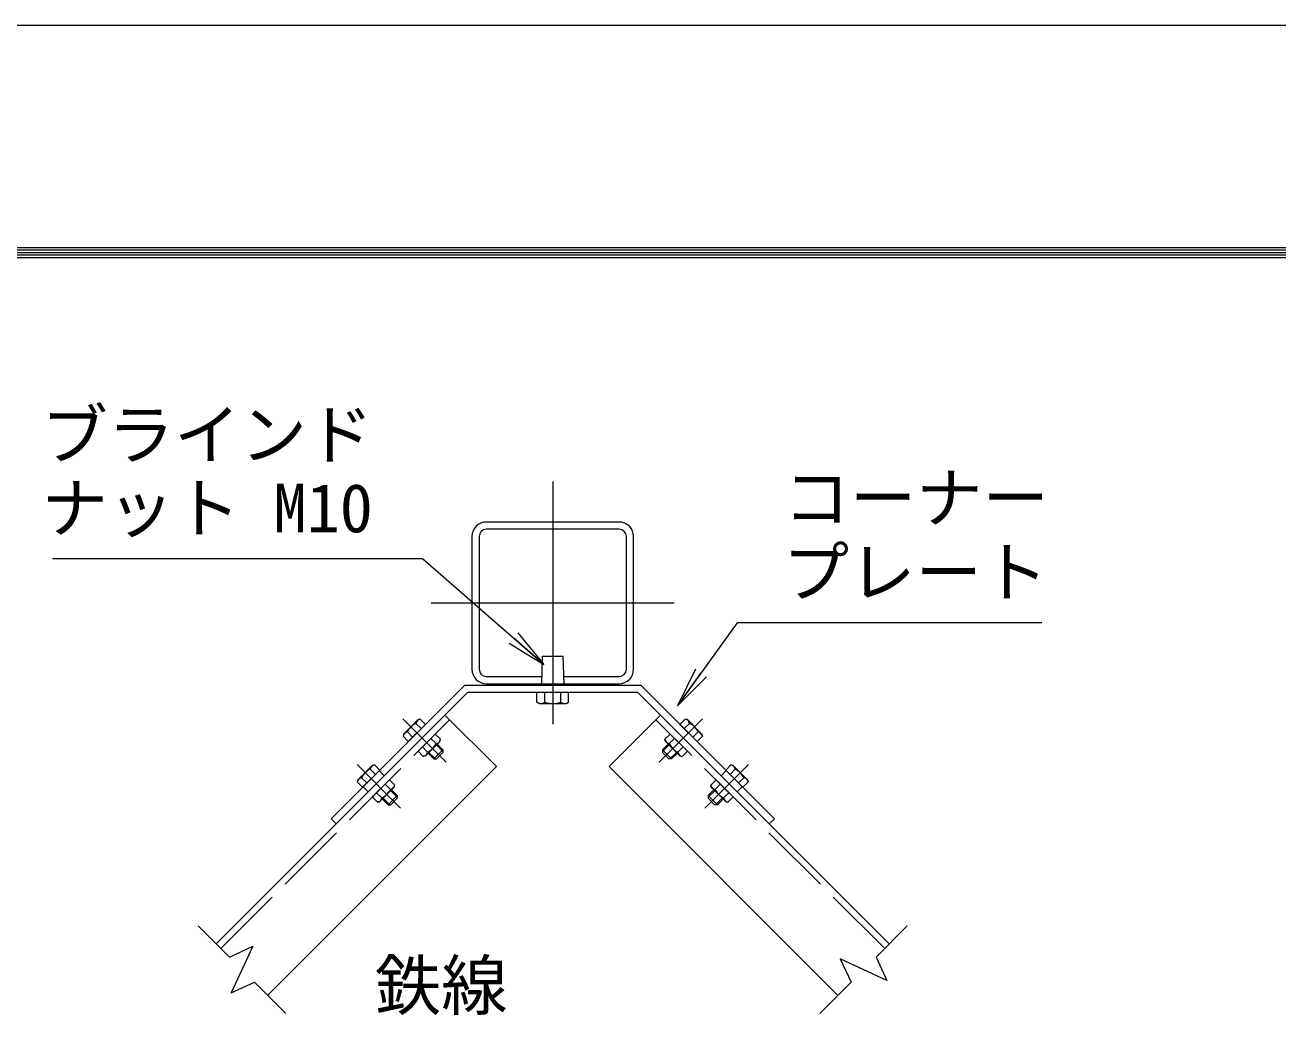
# Model space of a CAD drawing. Units: millimetres at full size; details may follow other scales. Extents: x -10500 to 10500, y -7425 to 7425.
# Drawn here: x 2269 to 5368, y 4947 to 7425 of the extents above; entities that cross this region are included whole.
import ezdxf
from ezdxf.enums import TextEntityAlignment as Align

# ---------------------------------------------------------------- set-up
doc = ezdxf.new("R2010")
doc.units = ezdxf.units.MM
doc.header["$LTSCALE"] = 30
doc.linetypes.add('DASHED', pattern=[7.5, 6, -1.5])
doc.linetypes.add('USER1', pattern=[50.8, 31.75, -6.35, 6.35, -6.35])
for name, color, linetype, lineweight in [('0-0_D-STR1', 1, 'Continuous', 18), ('0-1_0', 7, 'Continuous', 18), ('0-2_D-BMK', 2, 'USER1', 13), ('0-3_D-STR3', 3, 'Continuous', 13), ('0-7_D-STR-DIM', 7, 'Continuous', 13), ('0-9_D-STR-TXT', 7, 'Continuous', 13), ('0-C_D-TTL', 7, 'Continuous', 18)]:
    doc.layers.add(name, color=color, linetype=linetype, lineweight=lineweight)
doc.styles.add('ＭＳ ゴシック', font='')
doc.styles.get('ＭＳ ゴシック').set_extended_font_data('MS Gothic')

# ---------------------------------------------------------------- blocks, each defined once
blk = doc.blocks.new('_Open')
at = {"layer": '0-1_0'}
blk.add_line((-30, 5), (0, 0), dxfattribs=at)
blk.add_lwpolyline([(-30, -5), (0, 0), (-30, 0)], dxfattribs=at)

msp = doc.modelspace()

# ---------------------------------------------------------------- linework, layer by layer
at = {"layer": '0-0_D-STR1'}
for p, q in [((3738.2, 6195.76), (3410.2, 6195.76)), ((3738.2, 6177.76), (3410.2, 6177.76)), ((3374.2, 6159.76), (3374.2, 5831.76)), ((3392.2, 6159.76), (3392.2, 5831.76)), ((3756.2, 5831.76), (3756.2, 6159.76)), ((3774.2, 5831.76), (3774.2, 6159.76)), ((3410.2, 5813.76), (3546.64, 5813.76)), ((3410.2, 5795.76), (3738.2, 5795.76)), ((3601.77, 5813.76), (3738.2, 5813.76)), ((2741.95, 5152.3), (3307.64, 5717.99)), ((3307.64, 5717.99), (3434.91, 5590.71)), ((3840.77, 5717.99), (3713.49, 5590.71)), ((4406.46, 5152.3), (3840.77, 5717.99)), ((2869.23, 5025.03), (3434.91, 5590.71)), ((4279.18, 5025.03), (3713.49, 5590.71))]:
    msp.add_line(p, q, dxfattribs=at)
at = {"layer": '0-0_D-STR1', "linetype": 'DASHED'}
for p, q in [((2753.26, 5140.99), (3318.95, 5706.68)), ((4395.14, 5140.99), (3829.46, 5706.68))]:
    msp.add_line(p, q, dxfattribs=at)
at = {"layer": '0-0_D-STR1'}
for centre, radius, start, end in [((3410.2, 6159.76), 36, 90, 180), ((3410.2, 6159.76), 18, 90, 180), ((3738.2, 6159.76), 36, 0, 90), ((3738.2, 6159.76), 18, 0, 90), ((3410.2, 5831.76), 36, 180, 270), ((3410.2, 5831.76), 18, 180, 270), ((3738.2, 5831.76), 18, 270, 0), ((3738.2, 5831.76), 36, 270, 0)]:
    msp.add_arc(centre, radius, start, end, dxfattribs=at)
at = {"layer": '0-2_D-BMK'}
for p, q in [((3574.2, 6296.08), (3574.2, 5695.43)), ((3273.88, 5995.76), (3874.53, 5995.76)), ((3203.47, 5709.02), (3310.95, 5601.54)), ((3944.94, 5709.02), (3837.46, 5601.54)), ((3090.33, 5595.88), (3197.82, 5488.4)), ((4058.07, 5595.88), (3950.59, 5488.4))]:
    msp.add_line(p, q, dxfattribs=at)
at = {"layer": '0-3_D-STR3'}
for p, q in [((3548.2, 5863.76), (3546.2, 5795.76)), ((3548.2, 5863.76), (3600.2, 5863.76)), ((3356.75, 5792.56), (3026.21, 5462.02)), ((3364.2, 5774.56), (3038.93, 5449.29)), ((3356.75, 5792.56), (3791.66, 5792.56)), ((3534.94, 5750.17), (3534.94, 5774.56)), ((3534.94, 5774.56), (3613.46, 5774.56)), ((3546.2, 5792.56), (3602.2, 5792.56)), ((3554.57, 5750.17), (3554.57, 5774.56)), ((3593.83, 5750.17), (3593.83, 5774.56)), ((3613.46, 5750.17), (3613.46, 5774.56)), ((3541.2, 5746.56), (3534.94, 5750.17)), ((3541.2, 5746.56), (3607.2, 5746.56)), ((3607.2, 5746.56), (3613.46, 5750.17)), ((3241.17, 5706.96), (3205.53, 5671.32)), ((3241.17, 5706.96), (3246.55, 5708.4)), ((3259.57, 5695.38), (3246.55, 5708.4)), ((3888.84, 5695.38), (3901.86, 5708.4)), ((3907.24, 5706.96), (3901.86, 5708.4)), ((3907.24, 5706.96), (3942.88, 5671.32)), ((3205.53, 5671.32), (3204.09, 5665.94)), ((3227.72, 5663.54), (3214.7, 5676.56)), ((3259.57, 5695.38), (3217.11, 5652.92)), ((3248.95, 5684.76), (3235.93, 5697.79)), ((3283.61, 5671.34), (3241.15, 5628.88)), ((3283.61, 5671.34), (3296.63, 5658.31)), ((3864.8, 5671.34), (3851.78, 5658.31)), ((3864.8, 5671.34), (3907.26, 5628.88)), ((3888.84, 5695.38), (3931.3, 5652.92)), ((3899.45, 5684.76), (3912.48, 5697.79)), ((3920.68, 5663.54), (3933.71, 5676.56)), ((3942.88, 5671.32), (3944.32, 5665.94)), ((3217.11, 5652.92), (3204.09, 5665.94)), ((3251.77, 5639.49), (3264.79, 5626.47)), ((3295.19, 5652.94), (3259.55, 5617.3)), ((3272.99, 5660.72), (3286.02, 5647.7)), ((3286.56, 5644.31), (3302.83, 5628.05)), ((3288.68, 5646.43), (3302.83, 5632.29)), ((3295.19, 5652.94), (3296.63, 5658.31)), ((3859.72, 5646.43), (3845.58, 5632.29)), ((3861.84, 5644.31), (3845.58, 5628.05)), ((3853.22, 5652.94), (3851.78, 5658.31)), ((3853.22, 5652.94), (3888.86, 5617.3)), ((3875.41, 5660.72), (3862.39, 5647.7)), ((3896.64, 5639.49), (3883.62, 5626.47)), ((3931.3, 5652.92), (3944.32, 5665.94)), ((3241.15, 5628.88), (3254.17, 5615.86)), ((3259.55, 5617.3), (3254.17, 5615.86)), ((3266.06, 5623.8), (3280.2, 5609.66)), ((3268.18, 5625.92), (3284.44, 5609.66)), ((3302.83, 5632.29), (3280.2, 5609.66)), ((3280.2, 5609.66), (3286.99, 5609.66)), ((3302.83, 5625.5), (3286.99, 5609.66)), ((3302.83, 5632.29), (3302.83, 5625.5)), ((3845.58, 5632.29), (3845.58, 5625.5)), ((3845.58, 5632.29), (3868.21, 5609.66)), ((3845.58, 5625.5), (3861.42, 5609.66)), ((3868.21, 5609.66), (3861.42, 5609.66)), ((3880.23, 5625.92), (3863.97, 5609.66)), ((3882.35, 5623.8), (3868.21, 5609.66)), ((3888.86, 5617.3), (3894.23, 5615.86)), ((3907.26, 5628.88), (3894.23, 5615.86)), ((3128.03, 5593.82), (3092.39, 5558.18)), ((3146.43, 5582.24), (3103.97, 5539.78)), ((3135.82, 5571.63), (3122.79, 5584.65)), ((3128.03, 5593.82), (3133.41, 5595.26)), ((3146.43, 5582.24), (3133.41, 5595.26)), ((3145, 5580.81), (3157.73, 5568.08)), ((4003.41, 5580.81), (3990.68, 5568.08)), ((4001.98, 5582.24), (4015, 5595.26)), ((4001.98, 5582.24), (4044.43, 5539.78)), ((4012.59, 5571.63), (4025.61, 5584.65)), ((4020.38, 5593.82), (4015, 5595.26)), ((4020.38, 5593.82), (4056.02, 5558.18)), ((3092.39, 5558.18), (3090.95, 5552.81)), ((3103.97, 5539.78), (3090.95, 5552.81)), ((3114.59, 5550.4), (3101.57, 5563.42)), ((3170.47, 5558.2), (3128.01, 5515.74)), ((3159.86, 5547.59), (3172.88, 5534.56)), ((3170.47, 5558.2), (3183.49, 5545.18)), ((3977.94, 5558.2), (3964.91, 5545.18)), ((3988.55, 5547.59), (3975.53, 5534.56)), ((3977.94, 5558.2), (4020.39, 5515.74)), ((4033.82, 5550.4), (4046.84, 5563.42)), ((4044.43, 5539.78), (4057.46, 5552.81)), ((4056.02, 5558.18), (4057.46, 5552.81)), ((3105.4, 5541.21), (3118.13, 5528.49)), ((3128.01, 5515.74), (3141.04, 5502.72)), ((3138.63, 5526.36), (3151.65, 5513.33)), ((3182.05, 5539.8), (3146.41, 5504.16)), ((3189.69, 5519.15), (3167.06, 5496.52)), ((3173.43, 5531.17), (3189.69, 5514.91)), ((3175.55, 5533.29), (3189.69, 5519.15)), ((3182.05, 5539.8), (3183.49, 5545.18)), ((3189.69, 5519.15), (3189.69, 5512.36)), ((3972.86, 5533.29), (3958.72, 5519.15)), ((3974.98, 5531.17), (3958.72, 5514.91)), ((3958.72, 5519.15), (3958.72, 5512.36)), ((3958.72, 5519.15), (3981.35, 5496.52)), ((3966.35, 5539.8), (3964.91, 5545.18)), ((3966.35, 5539.8), (4001.99, 5504.16)), ((4009.78, 5526.36), (3996.76, 5513.33)), ((4020.39, 5515.74), (4007.37, 5502.72)), ((4043, 5541.21), (4030.28, 5528.49)), ((3146.41, 5504.16), (3141.04, 5502.72)), ((3152.92, 5510.67), (3167.06, 5496.52)), ((3155.04, 5512.79), (3171.3, 5496.52)), ((3167.06, 5496.52), (3173.85, 5496.52)), ((3189.69, 5512.36), (3173.85, 5496.52)), ((3958.72, 5512.36), (3974.56, 5496.52)), ((3981.35, 5496.52), (3974.56, 5496.52)), ((3993.37, 5512.79), (3977.1, 5496.52)), ((3995.49, 5510.67), (3981.35, 5496.52)), ((4001.99, 5504.16), (4007.37, 5502.72)), ((3026.21, 5462.02), (3038.93, 5449.29))]:
    msp.add_line(p, q, dxfattribs=at)
for points in [[(3546.2, 5795.76), (3602.2, 5795.76), (3600.2, 5863.76)], [(3364.2, 5774.56), (3784.2, 5774.56), (4109.47, 5449.29)], [(3791.66, 5792.56), (4122.2, 5462.02), (4109.47, 5449.29)]]:
    msp.add_lwpolyline(points, dxfattribs=at)
for centre, radius, start, end in [((3546.2, 5794.16), 1.6, 90, 270), ((3602.2, 5794.16), 1.6, 270, 90), ((3544.76, 5764.52), 17.38, 235.61575, 304.38425), ((3574.2, 5812.1), 64.96, 252.41205, 287.58795), ((3603.65, 5764.52), 17.38, 235.61575, 304.38425), ((3248.99, 5695.34), 13.29, 100.61585, 169.38415), ((3899.41, 5695.34), 13.29, 10.61585, 79.38415), ((3217.15, 5663.49), 13.29, 100.61585, 169.38415), ((3258.8, 5653.69), 49.68, 117.4121, 152.5879), ((3889.61, 5653.69), 49.68, 27.4121, 62.5879), ((3931.26, 5663.49), 13.29, 10.61585, 79.38415), ((3241.92, 5670.57), 49.68, 297.4121, 332.5879), ((3283.57, 5660.76), 13.29, 280.61585, 349.38415), ((3864.84, 5660.76), 13.29, 190.61585, 259.38415), ((3906.49, 5670.57), 49.68, 207.4121, 242.5879), ((3251.73, 5628.92), 13.29, 280.61585, 349.38415), ((3896.68, 5628.92), 13.29, 190.61585, 259.38415), ((3145.67, 5540.55), 49.68, 117.4121, 152.5879), ((3135.86, 5582.2), 13.29, 100.61585, 169.38415), ((4012.55, 5582.2), 13.29, 10.61585, 79.38415), ((4002.74, 5540.55), 49.68, 27.4121, 62.5879), ((3104.01, 5550.36), 13.29, 100.61585, 169.38415), ((4044.39, 5550.36), 13.29, 10.61585, 79.38415), ((3128.78, 5557.43), 49.68, 297.4121, 332.5879), ((3170.43, 5547.63), 13.29, 280.61585, 349.38415), ((3977.98, 5547.63), 13.29, 190.61585, 259.38415), ((4019.63, 5557.43), 49.68, 207.4121, 242.5879), ((3138.59, 5515.78), 13.29, 280.61585, 349.38415), ((4009.82, 5515.78), 13.29, 190.61585, 259.38415)]:
    msp.add_arc(centre, radius, start, end, dxfattribs=at)
at = {"layer": '0-7_D-STR-DIM'}
for p, q in [((2697.4, 5196.85), (2774.75, 5119.5)), ((4451.01, 5196.85), (4373.65, 5119.5)), ((2774.75, 5119.5), (2832.53, 5146.44)), ((2832.53, 5146.44), (2778.65, 5030.89)), ((4285.04, 5115.61), (4311.98, 5057.83)), ((4400.6, 5061.72), (4285.04, 5115.61)), ((4373.65, 5119.5), (4400.6, 5061.72)), ((2778.65, 5030.89), (2836.43, 5057.83)), ((2836.43, 5057.83), (2913.78, 4980.48)), ((4311.98, 5057.83), (4234.63, 4980.48))]:
    msp.add_line(p, q, dxfattribs=at)
at = {"layer": '0-9_D-STR-TXT'}
for points in [[(2337.05, 6105.31), (3251.8, 6105.31), (3550.89, 5844.71)], [(4783.79, 5946.43), (4030.21, 5946.43), (3883.79, 5742.98)]]:
    msp.add_lwpolyline(points, dxfattribs=at)
at = {"layer": '0-C_D-TTL', "color": 2}
msp.add_lwpolyline([(-10500, 7425), (10500, 7425), (10500, -7425), (-10500, -7425)], close=True, dxfattribs=at)
at = {"layer": '0-C_D-TTL'}
for points in [[(-9825, 6875), (9825, 6875), (9825, -6875), (-9825, -6875)], [(-9818.75, 6868.75), (9818.75, 6868.75), (9818.75, -6868.75), (-9818.75, -6868.75)], [(-9812.5, 6862.5), (9812.5, 6862.5), (9812.5, -6862.5), (-9812.5, -6862.5)], [(-9806.25, 6856.25), (9806.25, 6856.25), (9806.25, -6856.25), (-9806.25, -6856.25)], [(-9800, 6850), (9800, 6850), (9800, -6850), (-9800, -6850)]]:
    msp.add_lwpolyline(points, close=True, dxfattribs=at)

# ---------------------------------------------------------------- block references
at = {"layer": '0-9_D-STR-TXT', "xscale": 3.333333, "yscale": 3.333333}
for p, rotation in [((3552.4, 5843.39), 318.93506), ((3882.62, 5741.35), 234.25841)]:
    msp.add_blockref('_Open', p, dxfattribs=dict(at, rotation=rotation))

# ---------------------------------------------------------------- texts
at = {"layer": '0-9_D-STR-TXT', "style": 'ＭＳ ゴシック'}
for s, p in [('ブラインド', (2309.76, 6315.76)), ('コーナー', (4144.83, 6159.42)), ('ナット M10', (2309.76, 6134.23)), ('プレート', (4142.93, 5975.67)), ('鉄線', (3134.2, 4953.62))]:
    msp.add_text(s, height=120.3, dxfattribs=at).set_placement(p, align=Align.BOTTOM_LEFT)

doc.saveas('drawing.dxf')
